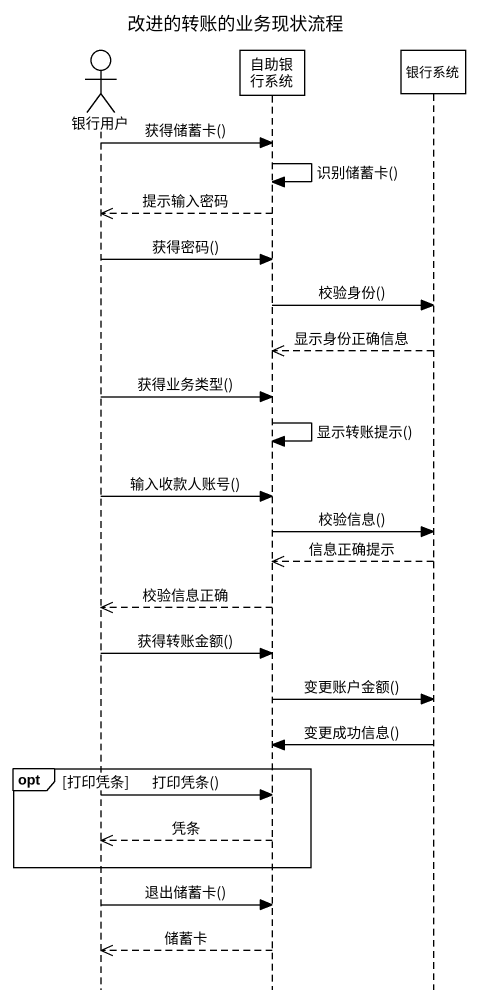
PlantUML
@startuml
title 改进的转账的业务现状流程
hide footbox
actor 银行用户
participant 自助银行系统
participant 银行系统

银行用户 -> 自助银行系统 : 获得储蓄卡()
自助银行系统 -> 自助银行系统 : 识别储蓄卡()
自助银行系统 -->> 银行用户 : 提示输入密码
银行用户 -> 自助银行系统 : 获得密码()
自助银行系统 -> 银行系统 : 校验身份()
银行系统 -->> 自助银行系统 : 显示身份正确信息
银行用户 -> 自助银行系统 : 获得业务类型()
自助银行系统 -> 自助银行系统 : 显示转账提示()
银行用户 -> 自助银行系统 : 输入收款人账号()
自助银行系统 -> 银行系统 : 校验信息()
银行系统 -->> 自助银行系统 : 信息正确提示
自助银行系统 -->> 银行用户 : 校验信息正确
银行用户 -> 自助银行系统 : 获得转账金额()
自助银行系统 -> 银行系统 : 变更账户金额()
银行系统 -> 自助银行系统 : 变更成功信息()
opt 打印凭条
  银行用户 -> 自助银行系统 : 打印凭条()
  自助银行系统 -->> 银行用户 : 凭条
end
银行用户 -> 自助银行系统 : 退出储蓄卡()
自助银行系统 -->> 银行用户 : 储蓄卡
@enduml
